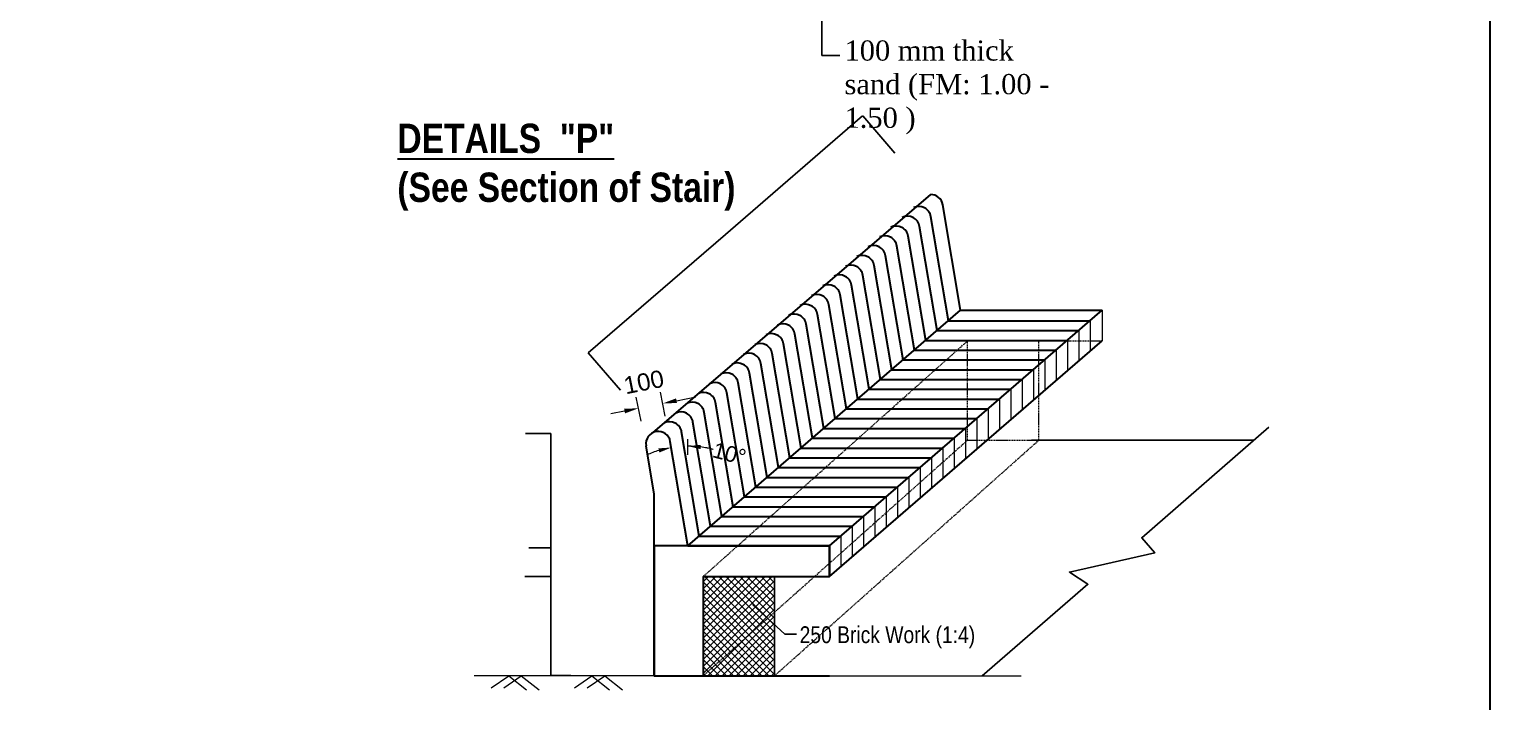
# Model space of a CAD drawing. Header units: inches. Extents: x 89000 to 1304432, y -10828 to 220529.
# Drawn here: x 805154 to 809804, y 80545 to 82688 of the extents above; entities that cross this region are included whole.
import ezdxf

# ---------------------------------------------------------------- set-up
doc = ezdxf.new("R2010")
doc.units = ezdxf.units.IN
doc.header["$LTSCALE"] = 7
doc.header["$MEASUREMENT"] = 0
doc.linetypes.add('DASHED', pattern=[0.75, 0.5, -0.25])
doc.layers.add('Blocks', color=11, linetype='Continuous', lineweight=9)
doc.layers.add('Layer1', color=7, linetype='Continuous', lineweight=13)
doc.styles.get("Standard").update_dxf_attribs({"font": 'arial.ttf'})
doc.styles.add('TIMES', font='ARIALN.TTF')
doc.dimstyles.get("Standard").update_dxf_attribs({"dimtxt": 0.18, "dimasz": 0.18, "dimexe": 0.18, "dimexo": 0.0625, "dimgap": 0.09, "dimtad": 0, "dimtih": 1, "dimtoh": 1, "dimdec": 4, "dimzin": 0, "dimdsep": 46, "dimtxsty": 'Standard', "dimcen": 0.09, "dimadec": 0, "dimazin": 0, "dimtfac": 1, "dimtdec": 4, "dimtofl": 0, "dimtmove": 0, "dimatfit": 3, "dimfxl": 1, "dimtolj": 1, "dimtzin": 0, "dimarcsym": 0})
pattern_1 = [(45, (966452.317, 465147.708), (-11.22532015, 11.22532015), []), (135, (966452.317, 465147.708), (-11.22532015, -11.22532015), [])]

# ---------------------------------------------------------------- blocks, each defined once
blk = doc.blocks.new('*D290')
at = {"layer": 'Defpoints', "color": 0, "transparency": 16777216}
for p in [(806732.3, 80945), (806814.8, 80945), (806878.5, 80628.7)]:
    blk.add_point(p, dxfattribs=at)
at = {"layer": 'Layer1', "color": 0, "lineweight": -2, "transparency": 16777216}
for p, q in [((806732.4, 80945), (806815, 80945)), ((806878.5, 80628.7), (806814.6, 80628.7))]:
    blk.add_line(p, q, dxfattribs=at)
at = {"layer": 'Layer1', "color": 7, "lineweight": -2, "transparency": 16777216}
for p, q in [((806814.8, 80944.6), (806814.8, 80787.2)), ((806814.8, 80629.1), (806814.8, 80786.5))]:
    blk.add_line(p, q, dxfattribs=at)
at = {"layer": 'Layer1', "color": 7, "transparency": 16777216}
for points in [[(806814.8, 80944.6), (806814.9, 80944.6), (806814.8, 80945)], [(806814.8, 80629.1), (806814.9, 80629.1), (806814.8, 80628.7)]]:
    blk.add_solid(points, dxfattribs=at)
at = {"layer": 'Layer1', "color": 0, "lineweight": 13, "transparency": 16777216, "insert": (806814.8, 80786.8), "char_height": 0.55, "attachment_point": 5}
blk.add_mtext('\\A1;400', dxfattribs=at)
blk = doc.blocks.new('*D291')
at = {"layer": 'Defpoints', "color": 0, "transparency": 16777216}
for p in [(806746.6, 81036.2), (806815, 81036.2), (806732.3, 80945)]:
    blk.add_point(p, dxfattribs=at)
at = {"layer": 'Layer1', "color": 0, "lineweight": -2, "transparency": 16777216}
for p, q in [((806746.6, 81036.2), (806815.2, 81036.2)), ((806732.4, 80945), (806815.2, 80945))]:
    blk.add_line(p, q, dxfattribs=at)
at = {"layer": 'Layer1', "color": 7, "lineweight": -2, "transparency": 16777216}
for p, q in [((806815, 81035.8), (806815, 80991)), ((806815, 80945.5), (806815, 80990.2))]:
    blk.add_line(p, q, dxfattribs=at)
at = {"layer": 'Layer1', "color": 7, "transparency": 16777216}
for points in [[(806815, 81035.8), (806815.1, 81035.8), (806815, 81036.2)], [(806815, 80945.5), (806815.1, 80945.5), (806815, 80945)]]:
    blk.add_solid(points, dxfattribs=at)
at = {"layer": 'Layer1', "color": 0, "lineweight": 13, "transparency": 16777216, "insert": (806815, 80990.6), "char_height": 0.55, "attachment_point": 5}
blk.add_mtext('\\A1;100', dxfattribs=at)
blk = doc.blocks.new('*D292')
at = {"layer": 'Defpoints', "color": 0, "transparency": 16777216}
for p in [(806733.9, 81400.6), (806815, 81400.6), (806744.5, 81036.2)]:
    blk.add_point(p, dxfattribs=at)
at = {"layer": 'Layer1', "color": 0, "lineweight": -2, "transparency": 16777216}
for p, q in [((806734, 81400.6), (806815.2, 81400.6)), ((806744.6, 81036.2), (806815.2, 81036.2))]:
    blk.add_line(p, q, dxfattribs=at)
at = {"layer": 'Layer1', "color": 7, "lineweight": -2, "transparency": 16777216}
for p, q in [((806815, 81400.1), (806815, 81218.8)), ((806815, 81036.7), (806815, 81218))]:
    blk.add_line(p, q, dxfattribs=at)
at = {"layer": 'Layer1', "color": 7, "transparency": 16777216}
for points in [[(806815, 81400.1), (806815.1, 81400.1), (806815, 81400.6)], [(806815, 81036.7), (806815.1, 81036.7), (806815, 81036.2)]]:
    blk.add_solid(points, dxfattribs=at)
at = {"layer": 'Layer1', "color": 0, "lineweight": 13, "transparency": 16777216, "insert": (806815, 81218.4), "char_height": 0.55, "attachment_point": 5}
blk.add_mtext('\\A1;450', dxfattribs=at)
blk = doc.blocks.new('*D295')
at = {"layer": 'Blocks', "color": 0, "linetype": 'ByBlock', "lineweight": -2, "ltscale": 0.5, "transparency": 16777216}
for p, q in [((807807.7, 82411.6), (807371.1, 82034.3)), ((807910.3, 82293.2), (807807.8, 82411.8)), ((806934.1, 81656.6), (807370.7, 82033.9)), ((807036.4, 81538), (806933.8, 81656.6))]:
    blk.add_line(p, q, dxfattribs=at)
at = {"layer": 'Blocks', "color": 0, "linetype": 'ByBlock', "ltscale": 0.5, "transparency": 16777216}
for points in [[(807807.7, 82411.6), (807807.8, 82411.6), (807807.9, 82411.7)], [(806934.1, 81656.6), (806934.1, 81656.6), (806933.9, 81656.5)]]:
    blk.add_solid(points, dxfattribs=at)
at = {"layer": 'Defpoints', "color": 0, "linetype": 'ByBlock', "ltscale": 0.5, "transparency": 16777216}
for p in [(807807.9, 82411.7), (807910.3, 82293.1), (807036.4, 81537.9)]:
    blk.add_point(p, dxfattribs=at)
at = {"layer": 'Blocks', "color": 0, "linetype": 'ByBlock', "lineweight": 13, "ltscale": 0.5, "transparency": 16777216, "insert": (807370.9, 82034.1), "char_height": 0.18, "attachment_point": 5}
blk.add_mtext('\\A1;2500', dxfattribs=at)
blk = doc.blocks.new('*D328')
at = {"layer": 'Defpoints', "color": 0, "transparency": 16777216}
for p in [(806732.3, 80945), (806814.8, 80945), (806878.5, 80628.7)]:
    blk.add_point(p, dxfattribs=at)
at = {"layer": 'Layer1', "color": 0, "lineweight": -2, "transparency": 16777216}
for p, q in [((806732.4, 80945), (806815, 80945)), ((806878.5, 80628.7), (806814.6, 80628.7))]:
    blk.add_line(p, q, dxfattribs=at)
at = {"layer": 'Layer1', "color": 7, "lineweight": -2, "transparency": 16777216}
for p, q in [((806814.8, 80944.6), (806814.8, 80787.2)), ((806814.8, 80629.1), (806814.8, 80786.5))]:
    blk.add_line(p, q, dxfattribs=at)
at = {"layer": 'Layer1', "color": 7, "transparency": 16777216}
for points in [[(806814.8, 80944.6), (806814.9, 80944.6), (806814.8, 80945)], [(806814.8, 80629.1), (806814.9, 80629.1), (806814.8, 80628.7)]]:
    blk.add_solid(points, dxfattribs=at)
at = {"layer": 'Layer1', "color": 0, "lineweight": 13, "transparency": 16777216, "insert": (806814.8, 80786.8), "char_height": 0.55, "attachment_point": 5}
blk.add_mtext('\\A1;400', dxfattribs=at)
blk = doc.blocks.new('*D329')
at = {"layer": 'Defpoints', "color": 0, "transparency": 16777216}
for p in [(806746.6, 81036.2), (806815, 81036.2), (806732.3, 80945)]:
    blk.add_point(p, dxfattribs=at)
at = {"layer": 'Layer1', "color": 0, "lineweight": -2, "transparency": 16777216}
for p, q in [((806746.6, 81036.2), (806815.2, 81036.2)), ((806732.4, 80945), (806815.2, 80945))]:
    blk.add_line(p, q, dxfattribs=at)
at = {"layer": 'Layer1', "color": 7, "lineweight": -2, "transparency": 16777216}
for p, q in [((806815, 81035.8), (806815, 80991)), ((806815, 80945.5), (806815, 80990.2))]:
    blk.add_line(p, q, dxfattribs=at)
at = {"layer": 'Layer1', "color": 7, "transparency": 16777216}
for points in [[(806815, 81035.8), (806815.1, 81035.8), (806815, 81036.2)], [(806815, 80945.5), (806815.1, 80945.5), (806815, 80945)]]:
    blk.add_solid(points, dxfattribs=at)
at = {"layer": 'Layer1', "color": 0, "lineweight": 13, "transparency": 16777216, "insert": (806815, 80990.6), "char_height": 0.55, "attachment_point": 5}
blk.add_mtext('\\A1;100', dxfattribs=at)
blk = doc.blocks.new('*D330')
at = {"layer": 'Defpoints', "color": 0, "transparency": 16777216}
for p in [(806733.9, 81400.6), (806815, 81400.6), (806744.5, 81036.2)]:
    blk.add_point(p, dxfattribs=at)
at = {"layer": 'Layer1', "color": 0, "lineweight": -2, "transparency": 16777216}
for p, q in [((806734, 81400.6), (806815.2, 81400.6)), ((806744.6, 81036.2), (806815.2, 81036.2))]:
    blk.add_line(p, q, dxfattribs=at)
at = {"layer": 'Layer1', "color": 7, "lineweight": -2, "transparency": 16777216}
for p, q in [((806815, 81400.1), (806815, 81218.8)), ((806815, 81036.7), (806815, 81218))]:
    blk.add_line(p, q, dxfattribs=at)
at = {"layer": 'Layer1', "color": 7, "transparency": 16777216}
for points in [[(806815, 81400.1), (806815.1, 81400.1), (806815, 81400.6)], [(806815, 81036.7), (806815.1, 81036.7), (806815, 81036.2)]]:
    blk.add_solid(points, dxfattribs=at)
at = {"layer": 'Layer1', "color": 0, "lineweight": 13, "transparency": 16777216, "insert": (806815, 81218.4), "char_height": 0.55, "attachment_point": 5}
blk.add_mtext('\\A1;450', dxfattribs=at)
blk = doc.blocks.new('*D333')
at = {"layer": 'Blocks', "color": 0, "linetype": 'ByBlock', "lineweight": -2, "ltscale": 0.5, "transparency": 16777216}
for p, q in [((807807.7, 82411.6), (807371.1, 82034.3)), ((807910.3, 82293.2), (807807.8, 82411.8)), ((806934.1, 81656.6), (807370.7, 82033.9)), ((807036.4, 81538), (806933.8, 81656.6))]:
    blk.add_line(p, q, dxfattribs=at)
at = {"layer": 'Blocks', "color": 0, "linetype": 'ByBlock', "ltscale": 0.5, "transparency": 16777216}
for points in [[(807807.7, 82411.6), (807807.8, 82411.6), (807807.9, 82411.7)], [(806934.1, 81656.6), (806934.1, 81656.6), (806933.9, 81656.5)]]:
    blk.add_solid(points, dxfattribs=at)
at = {"layer": 'Defpoints', "color": 0, "linetype": 'ByBlock', "ltscale": 0.5, "transparency": 16777216}
for p in [(807807.9, 82411.7), (807910.3, 82293.1), (807036.4, 81537.9)]:
    blk.add_point(p, dxfattribs=at)
at = {"layer": 'Blocks', "color": 0, "linetype": 'ByBlock', "lineweight": 13, "ltscale": 0.5, "transparency": 16777216, "insert": (807370.9, 82034.1), "char_height": 0.18, "attachment_point": 5}
blk.add_mtext('\\A1;2500', dxfattribs=at)

msp = doc.modelspace()

# ---------------------------------------------------------------- hatches: boundary and pattern name
at = {"layer": 'Blocks', "linetype": 'ByBlock', "lineweight": 5, "ltscale": 0.5}
h = msp.add_hatch(dxfattribs=at)
h.set_pattern_fill('ANSI37', color=0, scale=5, style=0)
h.set_pattern_definition(pattern_1)
h.paths.add_polyline_path([(807527.33719, 80628.67617), (807527.33719, 80945.00673), (807300.58428, 80945.00673), (807300.58428, 80628.67617)])
h = msp.add_hatch(dxfattribs=at)
h.set_pattern_fill('ANSI37', color=0, scale=5, style=0)
h.set_pattern_definition(pattern_1)
h.paths.add_polyline_path([(807527.33719, 80628.67617), (807527.33719, 80945.00673), (807300.58428, 80945.00673), (807300.58428, 80628.67617)])

# ---------------------------------------------------------------- linework, layer by layer
at = {"color": 0, "linetype": 'DASHED', "lineweight": 9}
for p, q in [((807300.58428, 80945.00673), (808141.91034, 81695.26284)), ((807300.58428, 80945.00673), (808141.91034, 81695.26284)), ((808141.91034, 81695.26284), (808570.69546, 81695.26284)), ((808141.91034, 81378.93228), (808141.91034, 81695.26284)), ((808141.91034, 81695.26284), (808570.69546, 81695.26284)), ((808141.91034, 81378.93228), (808141.91034, 81695.26284)), ((808368.66325, 81378.93228), (808368.66325, 81695.26284)), ((808368.66325, 81378.93228), (808368.66325, 81695.26284)), ((808141.91034, 81378.93228), (807300.58428, 80628.67617)), ((808141.91034, 81378.93228), (807300.58428, 80628.67617)), ((807527.33719, 80628.67617), (808368.66325, 81378.93228)), ((807527.33719, 80628.67617), (808368.66325, 81378.93228)), ((808141.91034, 81378.93228), (808368.66325, 81378.93228)), ((808141.91034, 81378.93228), (808368.66325, 81378.93228))]:
    msp.add_line(p, q, dxfattribs=at)
at = {"color": 0, "linetype": 'Continuous', "lineweight": -3, "ltscale": 0.5}
for p, q in [((808344.93313, 81378.93228), (809053.65501, 81378.93228)), ((808344.93313, 81378.93228), (809053.65501, 81378.93228)), ((807527.33719, 80628.67617), (807527.33719, 80945.00673)), ((807527.33719, 80628.67617), (807527.33719, 80945.00673))]:
    msp.add_line(p, q, dxfattribs=at)
msp.add_lwpolyline([(808187.98059, 80628.67617), (808524.9516, 80919.8721), (808466.06022, 80958.88877), (808737.78463, 81019.86115), (808696.2619, 81067.91113), (809100.71701, 81419.88796)], dxfattribs=at)
msp.add_lwpolyline([(808187.98059, 80628.67617), (808524.9516, 80919.8721), (808466.06022, 80958.88877), (808737.78463, 81019.86115), (808696.2619, 81067.91113), (809100.71701, 81419.88796)], dxfattribs=at)
at = {"layer": 'Blocks', "color": 0, "linetype": 'ByBlock', "lineweight": 30, "ltscale": 0.5}
for p, q in [((807139.64463, 81402.57468), (808024.31253, 82161.24966)), ((807139.64463, 81402.57468), (808024.31253, 82161.24966)), ((808119.44042, 81792.4651), (808062.83284, 82128.67286)), ((808119.44042, 81792.4651), (808062.83284, 82128.67286)), ((808080.73714, 81759.01938), (808024.87367, 82090.80769)), ((808080.73714, 81759.01938), (808024.87367, 82090.80769)), ((808008.60752, 81696.68805), (807952.74404, 82028.47635)), ((808008.60752, 81696.68805), (807952.74404, 82028.47635)), ((808044.67233, 81727.85371), (807988.80885, 82059.64202)), ((808044.67233, 81727.85371), (807988.80885, 82059.64202)), ((807972.5427, 81665.52238), (807916.67922, 81997.31068)), ((807972.5427, 81665.52238), (807916.67922, 81997.31068)), ((807900.41307, 81603.19104), (807844.54959, 81934.97935)), ((807900.41307, 81603.19104), (807844.54959, 81934.97935)), ((807936.47789, 81634.35671), (807880.61441, 81966.14501)), ((807936.47789, 81634.35671), (807880.61441, 81966.14501)), ((807864.34826, 81572.02537), (807808.48478, 81903.81368)), ((807864.34826, 81572.02537), (807808.48478, 81903.81368)), ((807792.21863, 81509.69403), (807736.35515, 81841.48234)), ((807792.21863, 81509.69403), (807736.35515, 81841.48234)), ((807828.28344, 81540.8597), (807772.41997, 81872.64801)), ((807828.28344, 81540.8597), (807772.41997, 81872.64801)), ((807756.15381, 81478.52836), (807700.29034, 81810.31667)), ((807756.15381, 81478.52836), (807700.29034, 81810.31667)), ((807251.24641, 81042.20899), (808119.44042, 81792.4651)), ((807251.24641, 81042.20899), (808119.44042, 81792.4651)), ((807684.02418, 81416.19702), (807628.16071, 81747.98533)), ((807684.02418, 81416.19702), (807628.16071, 81747.98533)), ((807720.089, 81447.36269), (807664.22552, 81779.151)), ((807720.089, 81447.36269), (807664.22552, 81779.151)), ((807702.50145, 81042.20899), (808570.69546, 81792.4651)), ((807702.50145, 81042.20899), (808570.69546, 81792.4651)), ((808080.73714, 81759.01938), (808531.99218, 81759.01938)), ((808080.73714, 81759.01938), (808531.99218, 81759.01938)), ((808119.44042, 81792.4651), (808570.69546, 81792.4651)), ((808119.44042, 81792.4651), (808570.69546, 81792.4651)), ((807647.95937, 81385.03135), (807592.09589, 81716.81966)), ((807647.95937, 81385.03135), (807592.09589, 81716.81966)), ((808044.67233, 81727.85371), (808495.92736, 81727.85371)), ((808044.67233, 81727.85371), (808495.92736, 81727.85371)), ((807575.82974, 81322.70001), (807519.96626, 81654.48832)), ((807575.82974, 81322.70001), (807519.96626, 81654.48832)), ((807611.89456, 81353.86568), (807556.03108, 81685.65399)), ((807611.89456, 81353.86568), (807556.03108, 81685.65399)), ((807702.50145, 80945.00673), (808570.69546, 81695.26284)), ((807702.50145, 80945.00673), (808570.69546, 81695.26284)), ((807972.5427, 81665.52238), (808423.79774, 81665.52238)), ((807972.5427, 81665.52238), (808423.79774, 81665.52238)), ((808008.60752, 81696.68805), (808459.86255, 81696.68805)), ((808008.60752, 81696.68805), (808459.86255, 81696.68805)), ((807539.76493, 81291.53435), (807483.90145, 81623.32265)), ((807539.76493, 81291.53435), (807483.90145, 81623.32265)), ((807936.47789, 81634.35671), (808387.73292, 81634.35671)), ((807936.47789, 81634.35671), (808387.73292, 81634.35671)), ((807467.6353, 81229.20301), (807411.77182, 81560.99132)), ((807467.6353, 81229.20301), (807411.77182, 81560.99132)), ((807503.70011, 81260.36868), (807447.83664, 81592.15698)), ((807503.70011, 81260.36868), (807447.83664, 81592.15698)), ((807864.34826, 81572.02537), (808315.60329, 81572.02537)), ((807864.34826, 81572.02537), (808315.60329, 81572.02537)), ((807900.41307, 81603.19104), (808351.66811, 81603.19104)), ((807900.41307, 81603.19104), (808351.66811, 81603.19104)), ((807431.57048, 81198.03734), (807375.70701, 81529.82565)), ((807431.57048, 81198.03734), (807375.70701, 81529.82565)), ((807828.28344, 81540.8597), (808279.53848, 81540.8597)), ((807828.28344, 81540.8597), (808279.53848, 81540.8597)), ((807359.44085, 81135.706), (807303.57738, 81467.49431)), ((807359.44085, 81135.706), (807303.57738, 81467.49431)), ((807395.50567, 81166.87167), (807339.64219, 81498.65998)), ((807395.50567, 81166.87167), (807339.64219, 81498.65998)), ((807756.15381, 81478.52836), (808207.40885, 81478.52836)), ((807756.15381, 81478.52836), (808207.40885, 81478.52836)), ((807792.21863, 81509.69403), (808243.47366, 81509.69403)), ((807792.21863, 81509.69403), (808243.47366, 81509.69403)), ((807323.37604, 81104.54033), (807267.51256, 81436.32864)), ((807323.37604, 81104.54033), (807267.51256, 81436.32864)), ((807720.089, 81447.36269), (808171.34403, 81447.36269)), ((807720.089, 81447.36269), (808171.34403, 81447.36269)), ((807287.31123, 81073.37466), (807231.44775, 81405.16297)), ((807287.31123, 81073.37466), (807231.44775, 81405.16297)), ((807647.95937, 81385.03135), (808099.21441, 81385.03135)), ((807647.95937, 81385.03135), (808099.21441, 81385.03135)), ((807684.02418, 81416.19702), (808135.27922, 81416.19702)), ((807684.02418, 81416.19702), (808135.27922, 81416.19702)), ((807144.33428, 81206.65254), (807118.34231, 81361.0259)), ((807144.33428, 81206.65254), (807118.34231, 81361.0259)), ((807251.24641, 81042.20899), (807195.38293, 81373.9973)), ((807251.24641, 81042.20899), (807195.38293, 81373.9973)), ((807611.89456, 81353.86568), (808063.14959, 81353.86568)), ((807611.89456, 81353.86568), (808063.14959, 81353.86568)), ((807539.76493, 81291.53435), (807991.01996, 81291.53435)), ((807539.76493, 81291.53435), (807991.01996, 81291.53435)), ((807575.82974, 81322.70001), (808027.08478, 81322.70001)), ((807575.82974, 81322.70001), (808027.08478, 81322.70001)), ((807503.70011, 81260.36868), (807954.95515, 81260.36868)), ((807503.70011, 81260.36868), (807954.95515, 81260.36868)), ((807144.33428, 80628.67617), (807144.33428, 81206.65254)), ((807144.33428, 80628.67617), (807144.33428, 81206.65254)), ((807431.57048, 81198.03734), (807882.82552, 81198.03734)), ((807431.57048, 81198.03734), (807882.82552, 81198.03734)), ((807467.6353, 81229.20301), (807918.89033, 81229.20301)), ((807467.6353, 81229.20301), (807918.89033, 81229.20301)), ((807395.50567, 81166.87167), (807846.7607, 81166.87167)), ((807395.50567, 81166.87167), (807846.7607, 81166.87167)), ((807323.37604, 81104.54033), (807774.63107, 81104.54033)), ((807323.37604, 81104.54033), (807774.63107, 81104.54033)), ((807359.44085, 81135.706), (807810.69589, 81135.706)), ((807359.44085, 81135.706), (807810.69589, 81135.706)), ((807287.31123, 81073.37466), (807738.56626, 81073.37466)), ((807287.31123, 81073.37466), (807738.56626, 81073.37466)), ((807251.24641, 81042.20899), (807702.50145, 81042.20899)), ((807251.24641, 81042.20899), (807702.50145, 81042.20899)), ((807702.50145, 81042.20899), (807702.50145, 80945.00673)), ((807702.50145, 81042.20899), (807702.50145, 80945.00673)), ((807300.58428, 80945.00673), (807702.50145, 80945.00673)), ((807300.58428, 80628.67617), (807300.58428, 80945.00673)), ((807300.58428, 80945.00673), (807702.50145, 80945.00673)), ((807300.58428, 80628.67617), (807300.58428, 80945.00673))]:
    msp.add_line(p, q, dxfattribs=at)
at = {"layer": 'Blocks', "color": 0, "linetype": 'ByBlock', "lineweight": 13, "ltscale": 0.5}
for p, q in [((808531.99218, 81759.01938), (808531.99218, 81661.81712)), ((808531.99218, 81759.01938), (808531.99218, 81661.81712)), ((808570.69546, 81792.4651), (808570.69546, 81695.26284)), ((808570.69546, 81792.4651), (808570.69546, 81695.26284)), ((808495.92736, 81727.85371), (808495.92736, 81630.65145)), ((808495.92736, 81727.85371), (808495.92736, 81630.65145)), ((808423.79774, 81665.52238), (808423.79774, 81568.32011)), ((808423.79774, 81665.52238), (808423.79774, 81568.32011)), ((808459.86255, 81696.68805), (808459.86255, 81599.48578)), ((808459.86255, 81696.68805), (808459.86255, 81599.48578)), ((808387.73292, 81634.35671), (808387.73292, 81537.15444)), ((808387.73292, 81634.35671), (808387.73292, 81537.15444)), ((808315.60329, 81572.02537), (808315.60329, 81474.8231)), ((808315.60329, 81572.02537), (808315.60329, 81474.8231)), ((808351.66811, 81603.19104), (808351.66811, 81505.98877)), ((808351.66811, 81603.19104), (808351.66811, 81505.98877)), ((808279.53848, 81540.8597), (808279.53848, 81443.65743)), ((808279.53848, 81540.8597), (808279.53848, 81443.65743)), ((808207.40885, 81478.52836), (808207.40885, 81381.3261)), ((808207.40885, 81478.52836), (808207.40885, 81381.3261)), ((808243.47366, 81509.69403), (808243.47366, 81412.49176)), ((808243.47366, 81509.69403), (808243.47366, 81412.49176)), ((808171.34403, 81447.36269), (808171.34403, 81350.16043)), ((808171.34403, 81447.36269), (808171.34403, 81350.16043)), ((807251.24641, 81332.36953), (807251.24641, 81382.52173)), ((807251.24641, 81332.36953), (807251.24641, 81382.52173)), ((808099.21441, 81385.03135), (808099.21441, 81287.82909)), ((808099.21441, 81385.03135), (808099.21441, 81287.82909)), ((808135.27922, 81416.19702), (808135.27922, 81318.99476)), ((808135.27922, 81416.19702), (808135.27922, 81318.99476)), ((808063.14959, 81353.86568), (808063.14959, 81256.66342)), ((808063.14959, 81353.86568), (808063.14959, 81256.66342)), ((807991.01996, 81291.53435), (807991.01996, 81194.33208)), ((807991.01996, 81291.53435), (807991.01996, 81194.33208)), ((808027.08478, 81322.70001), (808027.08478, 81225.49775)), ((808027.08478, 81322.70001), (808027.08478, 81225.49775)), ((807954.95515, 81260.36868), (807954.95515, 81163.16641)), ((807954.95515, 81260.36868), (807954.95515, 81163.16641)), ((807882.82552, 81198.03734), (807882.82552, 81100.83507)), ((807882.82552, 81198.03734), (807882.82552, 81100.83507)), ((807918.89033, 81229.20301), (807918.89033, 81132.00074)), ((807918.89033, 81229.20301), (807918.89033, 81132.00074)), ((807846.7607, 81166.87167), (807846.7607, 81069.6694)), ((807846.7607, 81166.87167), (807846.7607, 81069.6694)), ((807774.63107, 81104.54033), (807774.63107, 81007.33807)), ((807774.63107, 81104.54033), (807774.63107, 81007.33807)), ((807810.69589, 81135.706), (807810.69589, 81038.50373)), ((807810.69589, 81135.706), (807810.69589, 81038.50373)), ((807738.56626, 81073.37466), (807738.56626, 80976.1724)), ((807738.56626, 81073.37466), (807738.56626, 80976.1724)), ((807144.33428, 80628.67617), (806570.41232, 80628.67617)), ((807144.33428, 80628.67617), (806570.41232, 80628.67617))]:
    msp.add_line(p, q, dxfattribs=at)
at = {"layer": 'Blocks', "color": 0, "linetype": 'ByBlock', "lineweight": 30, "ltscale": 0.5}
msp.add_lwpolyline([(807702.50145, 80945.00673), (807702.50145, 81042.20899), (807144.33428, 81042.20899), (807144.33428, 80628.67617), (807702.50145, 80628.67617)], dxfattribs=at)
msp.add_lwpolyline([(807702.50145, 80945.00673), (807702.50145, 81042.20899), (807144.33428, 81042.20899), (807144.33428, 80628.67617), (807702.50145, 80628.67617)], dxfattribs=at)
at = {"layer": 'Blocks', "color": 0, "linetype": 'ByBlock', "lineweight": 13, "ltscale": 0.5}
for points in [[(806625.38409, 80590.05368), (806680.94203, 80628.67617), (806737.61623, 80583.39456)], [(806625.38409, 80590.05368), (806680.94203, 80628.67617), (806737.61623, 80583.39456)], [(806665.38581, 80590.05368), (806720.94375, 80628.67617), (806777.61795, 80583.39456)], [(806665.38581, 80590.05368), (806720.94375, 80628.67617), (806777.61795, 80583.39456)], [(806889.85518, 80590.05368), (806945.41312, 80628.67617), (807002.08731, 80583.39456)], [(806889.85518, 80590.05368), (806945.41312, 80628.67617), (807002.08731, 80583.39456)], [(806930.97315, 80590.05368), (806986.53109, 80628.67617), (807043.20528, 80583.39456)], [(806930.97315, 80590.05368), (806986.53109, 80628.67617), (807043.20528, 80583.39456)]]:
    msp.add_lwpolyline(points, dxfattribs=at)
at = {"layer": 'Blocks', "color": 0, "linetype": 'ByBlock', "lineweight": 30, "ltscale": 0.5}
for centre, end in [((807986.35335, 82084.32199), 115.13171544), ((807986.35335, 82084.32199), 115.13171544), ((808024.31252, 82122.18716), 90), ((808024.31252, 82122.18716), 90), ((807950.28854, 82053.15632), 115.13171544), ((807950.28854, 82053.15632), 115.13171544), ((807878.15891, 81990.82499), 115.13171544), ((807878.15891, 81990.82499), 115.13171544), ((807914.22372, 82021.99065), 115.13171544), ((807914.22372, 82021.99065), 115.13171544), ((807842.09409, 81959.65932), 115.13171544), ((807842.09409, 81959.65932), 115.13171544), ((807769.96447, 81897.32798), 115.13171544), ((807769.96447, 81897.32798), 115.13171544), ((807806.02928, 81928.49365), 115.13171544), ((807806.02928, 81928.49365), 115.13171544), ((807733.89965, 81866.16231), 115.13171544), ((807733.89965, 81866.16231), 115.13171544), ((807661.77002, 81803.83097), 115.13171544), ((807661.77002, 81803.83097), 115.13171544), ((807697.83484, 81834.99664), 115.13171544), ((807697.83484, 81834.99664), 115.13171544), ((807625.70521, 81772.6653), 115.13171544), ((807625.70521, 81772.6653), 115.13171544), ((807553.57558, 81710.33396), 115.13171544), ((807553.57558, 81710.33396), 115.13171544), ((807589.64039, 81741.49963), 115.13171544), ((807589.64039, 81741.49963), 115.13171544), ((807517.51076, 81679.16829), 115.13171544), ((807517.51076, 81679.16829), 115.13171544), ((807445.38114, 81616.83696), 115.13171544), ((807445.38114, 81616.83696), 115.13171544), ((807481.44595, 81648.00262), 115.13171544), ((807481.44595, 81648.00262), 115.13171544), ((807409.31632, 81585.67129), 115.13171544), ((807409.31632, 81585.67129), 115.13171544), ((807337.18669, 81523.33995), 115.13171544), ((807337.18669, 81523.33995), 115.13171544), ((807373.25151, 81554.50562), 115.13171544), ((807373.25151, 81554.50562), 115.13171544), ((807301.12188, 81492.17428), 115.13171544), ((807301.12188, 81492.17428), 115.13171544), ((807228.99225, 81429.84294), 115.13171544), ((807228.99225, 81429.84294), 115.13171544), ((807265.05706, 81461.00861), 115.13171544), ((807265.05706, 81461.00861), 115.13171544), ((807192.92743, 81398.67727), 115.13171544), ((807192.92743, 81398.67727), 115.13171544), ((807156.86262, 81367.5116), 189.55729906), ((807156.86262, 81367.5116), 189.55729906)]:
    msp.add_arc(centre, 39.0625, 9.55729906, end, dxfattribs=at)
at = {"layer": 'Blocks', "color": 0, "linetype": 'ByBlock', "lineweight": 13, "ltscale": 0.5}
for start, end in [(106.91361525, 114.2699314), (106.91361525, 114.2699314), (75.25683076, 90), (75.25683076, 90), (75.28736769, 82.64368384), (75.28736769, 82.64368384)]:
    msp.add_arc((807251.24641, 81042.20899), 317.60563, start, end, dxfattribs=at)
for points in [[(807157.29057, 81352.68769), (807160.40052, 81339.46517), (807198.51312, 81355.40628)], [(807157.29057, 81352.68769), (807160.40052, 81339.46517), (807198.51312, 81355.40628)], [(807291.47677, 81350.42276), (807292.34817, 81363.97811), (807251.24641, 81359.81463)], [(807291.47677, 81350.42276), (807292.34817, 81363.97811), (807251.24641, 81359.81463)]]:
    msp.add_solid(points, dxfattribs=at)
at = {"layer": 'Layer1', "color": 7, "lineweight": 13}
for p, q in [((807102.0201, 81439.26158), (807086.65162, 81516.0624)), ((807102.0201, 81439.26158), (807086.65162, 81516.0624)), ((807179.0354, 81455.43328), (807163.8132, 81531.50307)), ((807179.0354, 81455.43328), (807163.8132, 81531.50307)), ((807215.08076, 81504.6405), (807276.26748, 81516.88447)), ((807215.08076, 81504.6405), (807276.26748, 81516.88447)), ((807049.66875, 81471.54019), (807005.54354, 81462.71037)), ((807049.66875, 81471.54019), (807005.54354, 81462.71037)), ((807300.58428, 80628.67617), (808312.15737, 80628.67617)), ((807300.58428, 80628.67617), (808312.15737, 80628.67617))]:
    msp.add_line(p, q, dxfattribs=at)
at = {"layer": 'Layer1', "color": 7, "lineweight": 30}
msp.add_lwpolyline([(807440.0259, 77510.64137), (798694.33203, 77510.64137), (798694.33203, 85246.81594), (809804.24005, 85246.81594), (809804.24005, 79158.32243), (809804.24005, 77762.86438), (809804.24005, 77510.64137)], close=True, dxfattribs=at)
msp.add_lwpolyline([(807440.0259, 77510.64137), (798694.33203, 77510.64137), (798694.33203, 85246.81594), (809804.24005, 85246.81594), (809804.24005, 79158.32243), (809804.24005, 77762.86438), (809804.24005, 77510.64137)], close=True, dxfattribs=at)
at = {"layer": 'Layer1', "color": 7, "lineweight": 13}
for points in [[(807048.19712, 81478.89439), (807051.14039, 81464.18598), (807093.79396, 81480.37001)], [(807048.19712, 81478.89439), (807051.14039, 81464.18598), (807093.79396, 81480.37001)], [(807213.60912, 81511.9947), (807216.55239, 81497.28629), (807170.95555, 81495.81068)], [(807213.60912, 81511.9947), (807216.55239, 81497.28629), (807170.95555, 81495.81068)]]:
    msp.add_solid(points, dxfattribs=at)

# ---------------------------------------------------------------- texts
at = {"layer": 'Blocks', "color": 0, "linetype": 'ByBlock', "lineweight": 13}
msp.add_text('10° ', height=50, rotation=345.25683076, dxfattribs=at).set_placement((807326.1575, 81325.51069))
msp.add_text('10° ', height=50, rotation=345.25683076, dxfattribs=at).set_placement((807326.1575, 81325.51069))
at = {"layer": 'Layer1', "color": 7, "lineweight": 30, "attachment_point": 1, "style": 'TIMES'}
for s, insert, char_height, width in [('{\\fTimes New Roman|b0|i0|c0|p18;100 mm thick sand (FM: 1.00 - 1.50 )}', (807749.90641, 82652.19946), 64.22922, 737.9087199), ('{\\fTimes New Roman|b0|i0|c0|p18;100 mm thick sand (FM: 1.00 - 1.50 )}', (807749.90641, 82652.19946), 64.22922, 737.9087199), ('{\\fArial Narrow|b1|i0|c0|p34;\\LDETAILS  "P"\\P\\l(See Section of Stair)}', (806326.40576, 82386.99565), 93.42432, 2186.3264776), ('{\\fArial Narrow|b1|i0|c0|p34;\\LDETAILS  "P"\\P\\l(See Section of Stair)}', (806326.40576, 82386.99565), 93.42432, 2186.3264776)]:
    msp.add_mtext(s, dxfattribs=dict(at, insert=insert, char_height=char_height, width=width))
at = {"layer": 'Layer1', "color": 7, "lineweight": 13, "insert": (807110.95352, 81563.94725), "char_height": 55, "attachment_point": 5, "rotation": 11.31589728}
msp.add_mtext('\\A1;100', dxfattribs=at)
at = {"layer": 'Layer1', "color": 7, "lineweight": 13, "insert": (807607.09911, 80785.83404), "char_height": 53.52435, "width": 587.1621509, "attachment_point": 1, "style": 'TIMES'}
msp.add_mtext('250 Brick Work (1:4)', dxfattribs=at)

# ---------------------------------------------------------------- dimensions: what is measured, and where the dimension line sits
at = {"layer": 'Blocks', "color": 0, "linetype": 'ByBlock', "lineweight": 13, "ltscale": 0.5}
for picture in ['*D295', '*D333']:
    dim = msp.add_aligned_dim(p1=(807036.4038, 81537.92125), p2=(807910.33941, 82293.139), distance=156.70135, text='2500', dimstyle='Standard', override={"dimdec": 2, "dimlfac": 1, "dimpost": ' m', "dimtdec": 2, "dimfxl": 700, "dimfxlon": 1}, dxfattribs=at)
    dim.commit()
    dim.dimension.update_dxf_attribs({"geometry": picture, "text_midpoint": (807370.91313, 82034.09475)})
at = {"layer": 'Layer1', "color": 7, "lineweight": 13}
for base, p1, p2, text, picture, middle in [((806815.04883, 81400.59856), (806744.50483, 81036.23345), (806733.94882, 81400.59856), '450', '*D292', (806815.04883, 81218.416)), ((806815.04883, 81400.59856), (806744.50483, 81036.23345), (806733.94882, 81400.59856), '450', '*D330', (806815.04883, 81218.416)), ((806814.82788, 80945.00673), (806878.51932, 80628.67617), (806732.30545, 80945.00673), '400', '*D290', (806814.82788, 80786.84145)), ((806814.82788, 80945.00673), (806878.51932, 80628.67617), (806732.30545, 80945.00673), '400', '*D328', (806814.82788, 80786.84145))]:
    dim = msp.add_linear_dim(base=base, p1=p1, p2=p2, angle=90, text=text, dimstyle='Standard', override={"dimtxt": 0.55, "dimasz": 0.45, "dimtad": 1, "dimdec": 2, "dimrnd": 0.002, "dimpost": 'm', "dimcen": 0.05, "dimclrd": 7, "dimadec": 1, "dimtdec": 2, "dimfrac": 2}, dxfattribs=at)
    dim.commit()
    dim.dimension.update_dxf_attribs({"geometry": picture, "text_midpoint": middle})
for picture in ['*D291', '*D329']:
    dim = msp.add_linear_dim(base=(806815.04883, 81036.23345), p1=(806732.30545, 80945.00673), p2=(806746.56908, 81036.23345), angle=90, text='100', dimstyle='Standard', override={"dimtxt": 0.55, "dimasz": 0.45, "dimtad": 1, "dimdec": 2, "dimrnd": 0.002, "dimpost": 'm', "dimcen": 0.05, "dimclrd": 7, "dimadec": 1, "dimtdec": 2, "dimfrac": 2}, dxfattribs=at)
    dim.commit()
    dim.dimension.update_dxf_attribs({"geometry": picture, "text_midpoint": (806815.04883, 80990.62009), "dimtype": 160})

# ---------------------------------------------------------------- leaders
at = {"layer": 'Blocks', "color": 0, "linetype": 'ByBlock', "lineweight": 13, "ltscale": 0.5}
msp.add_leader([(807457.47497, 80855.62685), (807560.22327, 80760.54348), (807597.14458, 80760.54348)], dimstyle='Standard', override={"dimgap": 0.09, "dimtad": 0, "dimdec": 2, "dimlfac": 1, "dimpost": ' m', "dimtdec": 2, "dimfxl": 0.12, "dimfxlon": 1}, dxfattribs=at)
msp.add_leader([(807457.47497, 80855.62685), (807560.22327, 80760.54348), (807597.14458, 80760.54348)], dimstyle='Standard', override={"dimgap": 0.09, "dimtad": 0, "dimdec": 2, "dimlfac": 1, "dimpost": ' m', "dimtdec": 2, "dimfxl": 0.12, "dimfxlon": 1}, dxfattribs=at)
at = {"layer": 'Layer1', "color": 7, "lineweight": 20}
msp.add_leader([(807678.05511, 82930.06228), (807677.42981, 82603.74688), (807735.29232, 82603.74688)], dimstyle='Standard', override={"dimtxt": 0.75, "dimasz": 0.75, "dimdec": 2, "dimrnd": 0.002, "dimpost": 'm', "dimcen": 0.05, "dimclrd": 7, "dimadec": 1, "dimtdec": 2, "dimfrac": 2}, dxfattribs=at)
msp.add_leader([(807678.05511, 82930.06228), (807677.42981, 82603.74688), (807735.29232, 82603.74688)], dimstyle='Standard', override={"dimtxt": 0.75, "dimasz": 0.75, "dimdec": 2, "dimrnd": 0.002, "dimpost": 'm', "dimcen": 0.05, "dimclrd": 7, "dimadec": 1, "dimtdec": 2, "dimfrac": 2}, dxfattribs=at)

doc.saveas('drawing.dxf')
